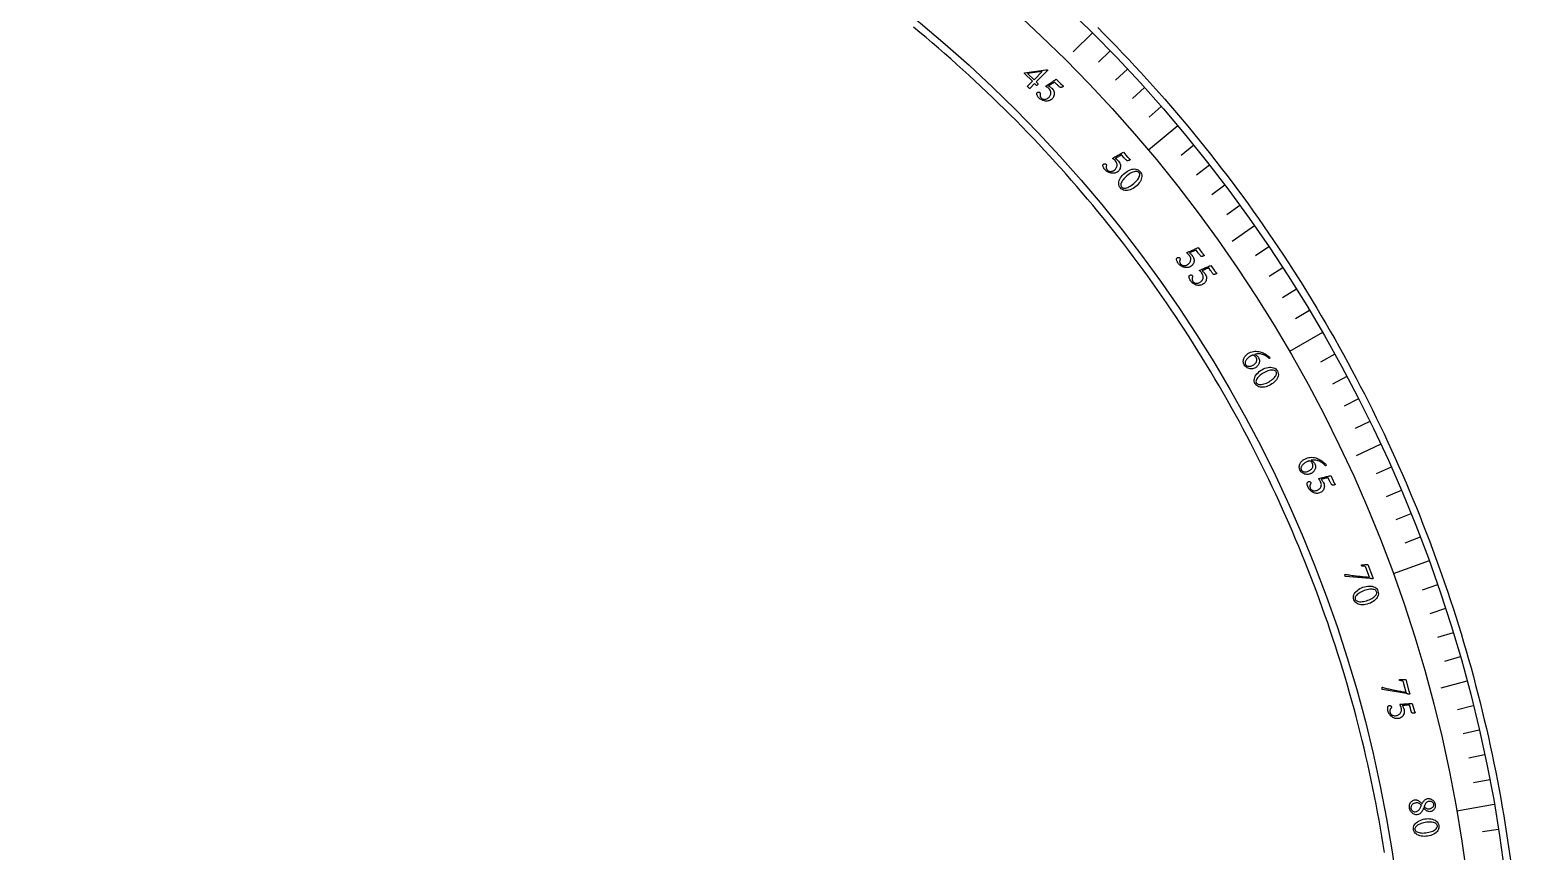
# Model space of a CAD drawing. Header units: millimetres. Extents: x -50 to 50, y -50 to 64.
# Drawn here: x -1.4 to 49.7, y 7 to 35.3 of the extents above; entities that cross this region are included whole.
import ezdxf

# ---------------------------------------------------------------- set-up
doc = ezdxf.new("R2010")
doc.units = ezdxf.units.MM
for name, color, linetype in [('CUT_INNER', 6, 'Continuous'), ('CUT_OUTER', 1, 'Continuous'), ('ENGRAVE', 7, 'Continuous'), ('ENGRAVE_FINE', 8, 'Continuous'), ('TEXT', 5, 'Continuous')]:
    doc.layers.add(name, color=color, linetype=linetype)

msp = doc.modelspace()

# ---------------------------------------------------------------- linework, layer by layer
at = {"layer": 'CUT_INNER'}
msp.add_lwpolyline([(45.2128, 6.9905), (45.169, 7.2678), (45.1236, 7.5448), (45.0765, 7.8215), (45.0276, 8.0979), (44.9771, 8.3741), (44.9248, 8.6499), (44.8709, 8.9254), (44.8153, 9.2005), (44.758, 9.4753), (44.699, 9.7498), (44.6384, 10.0239), (44.576, 10.2976), (44.512, 10.5709), (44.4463, 10.8438), (44.3789, 11.1163), (44.3099, 11.3884), (44.2392, 11.6601), (44.1668, 11.9313), (44.0928, 12.2021), (44.0171, 12.4724), (43.9397, 12.7423), (43.8607, 13.0116), (43.78, 13.2805), (43.6977, 13.5489), (43.6138, 13.8168), (43.5282, 14.0841), (43.4409, 14.3509), (43.352, 14.6172), (43.2615, 14.8829), (43.1694, 15.1481), (43.0756, 15.4127), (42.9803, 15.6767), (42.8833, 15.9402), (42.7846, 16.203), (42.6844, 16.4652), (42.5826, 16.7268), (42.4792, 16.9878), (42.3741, 17.2481), (42.2675, 17.5078), (42.1593, 17.7668), (42.0495, 18.0251), (41.9381, 18.2828), (41.8251, 18.5398), (41.7106, 18.7961), (41.5944, 19.0517), (41.4768, 19.3065), (41.3575, 19.5606), (41.2367, 19.814), (41.1144, 20.0667), (40.9905, 20.3186), (40.865, 20.5697), (40.738, 20.8201), (40.6095, 21.0696), (40.4795, 21.3184), (40.3479, 21.5664), (40.2148, 21.8136), (40.0802, 22.0599), (39.9441, 22.3054), (39.8065, 22.5501), (39.6674, 22.7939), (39.5268, 23.0369), (39.3847, 23.279), (39.2411, 23.5202), (39.096, 23.7605), (38.9495, 24), (38.8015, 24.2385), (38.6521, 24.4761), (38.5011, 24.7128), (38.3488, 24.9486), (38.195, 25.1835), (38.0397, 25.4173), (37.8831, 25.6503), (37.725, 25.8822), (37.5654, 26.1132), (37.4045, 26.3432), (37.2422, 26.5722), (37.0784, 26.8003), (36.9133, 27.0273), (36.7467, 27.2532), (36.5788, 27.4782), (36.4095, 27.7021), (36.2389, 27.925), (36.0668, 28.1468), (35.8935, 28.3676), (35.7187, 28.5873), (35.5426, 28.8059), (35.3652, 29.0235), (35.1865, 29.2399), (35.0064, 29.4553), (34.825, 29.6695), (34.6423, 29.8827), (34.4583, 30.0947), (34.273, 30.3055), (34.0864, 30.5152), (33.8985, 30.7238), (33.7094, 30.9312), (33.5189, 31.1375), (33.3272, 31.3426), (33.1343, 31.5465), (32.9401, 31.7492), (32.7447, 31.9507), (32.548, 32.151), (32.3501, 32.3501), (32.151, 32.548), (31.9507, 32.7447), (31.7492, 32.9401), (31.5465, 33.1343), (31.3426, 33.3272), (31.1375, 33.5189), (30.9312, 33.7094), (30.7238, 33.8985), (30.5152, 34.0864), (30.3055, 34.273), (30.0947, 34.4583), (29.8827, 34.6423), (29.6695, 34.825), (29.4553, 35.0064), (29.2399, 35.1865), (29.0235, 35.3652)], dxfattribs=at)
at = {"layer": 'CUT_OUTER'}
msp.add_lwpolyline([(35.3553, 35.3553), (35.5716, 35.1377), (35.7865, 34.9188), (36.0001, 34.6986), (36.2124, 34.477), (36.4232, 34.2542), (36.6327, 34.03), (36.8408, 33.8046), (37.0476, 33.5779), (37.2529, 33.35), (37.4568, 33.1208), (37.6593, 32.8903), (37.8604, 32.6586), (38.0601, 32.4257), (38.2584, 32.1916), (38.4552, 31.9562), (38.6505, 31.7197), (38.8444, 31.4819), (39.0369, 31.243), (39.2278, 31.0029), (39.4173, 30.7616), (39.6053, 30.5191), (39.7918, 30.2756), (39.9769, 30.0308), (40.1604, 29.785), (40.3424, 29.538), (40.5229, 29.2899), (40.7018, 29.0407), (40.8792, 28.7904), (41.0551, 28.539), (41.2295, 28.2866), (41.4023, 28.0331), (41.5735, 27.7785), (41.7431, 27.5229), (41.9112, 27.2662), (42.0777, 27.0086), (42.2427, 26.7499), (42.406, 26.4902), (42.5678, 26.2295), (42.7279, 25.9678), (42.8864, 25.7051), (43.0433, 25.4415), (43.1986, 25.1769), (43.3523, 24.9114), (43.5043, 24.6449), (43.6547, 24.3775), (43.8035, 24.1092), (43.9506, 23.84), (44.0961, 23.5698), (44.2399, 23.2988), (44.382, 23.0269), (44.5224, 22.7542), (44.6612, 22.4806), (44.7983, 22.2061), (44.9337, 21.9308), (45.0674, 21.6547), (45.1995, 21.3778), (45.3298, 21.1), (45.4584, 20.8215), (45.5853, 20.5422), (45.7105, 20.2621), (45.834, 19.9812), (45.9557, 19.6996), (46.0757, 19.4173), (46.194, 19.1342), (46.3105, 18.8504), (46.4253, 18.5659), (46.5383, 18.2806), (46.6496, 17.9948), (46.7592, 17.7082), (46.867, 17.4209), (46.973, 17.133), (47.0772, 16.8445), (47.1797, 16.5553), (47.2804, 16.2655), (47.3793, 15.9751), (47.4764, 15.6841), (47.5718, 15.3925), (47.6653, 15.1003), (47.7571, 14.8075), (47.847, 14.5142), (47.9352, 14.2204), (48.0215, 13.926), (48.1061, 13.6311), (48.1888, 13.3356), (48.2697, 13.0397), (48.3488, 12.7433), (48.4261, 12.4464), (48.5016, 12.149), (48.5752, 11.8512), (48.647, 11.5529), (48.717, 11.2542), (48.7851, 10.9551), (48.8514, 10.6555), (48.9159, 10.3556), (48.9785, 10.0552), (49.0393, 9.7545), (49.0982, 9.4534), (49.1553, 9.152), (49.2105, 8.8502), (49.2639, 8.5481), (49.3154, 8.2457), (49.3651, 7.9429), (49.4129, 7.6399), (49.4588, 7.3365), (49.5029, 7.0329), (49.5451, 6.729)], dxfattribs=at)
at = {"layer": 'ENGRAVE'}
for points in [[(35.175, 35.175), (34.5139, 34.5139)], [(38.1069, 31.9755), (37.1041, 31.1341)], [(40.7487, 28.5326), (39.9828, 27.9963)], [(43.0804, 24.8725), (41.9468, 24.218)], [(45.0843, 21.0231), (44.2369, 20.628)], [(46.745, 17.0138), (45.515, 16.5661)], [(48.05, 12.875), (47.1468, 12.633)], [(48.9893, 8.6381), (47.7001, 8.4108)]]:
    msp.add_lwpolyline(points, dxfattribs=at)
for radius in [49.745, 48.436, 46.005]:
    msp.add_circle((0, 0), radius, dxfattribs=at)
at = {"layer": 'ENGRAVE_FINE'}
for points in [[(35.7836, 34.5558), (35.38, 34.1661)], [(36.3812, 33.926), (35.9709, 33.5434)], [(36.9677, 33.2859), (36.5508, 32.9105)], [(37.543, 32.6357), (37.1196, 32.2676)], [(38.6591, 31.3055), (38.2231, 30.9525)], [(39.1996, 30.6261), (38.7575, 30.2807)], [(39.7281, 29.9373), (39.2801, 29.5997)], [(40.2446, 29.2394), (39.7907, 28.9096)], [(41.2405, 27.8171), (40.7754, 27.5033)], [(41.7197, 27.0931), (41.2492, 26.7875)], [(42.1862, 26.3608), (41.7104, 26.0635)], [(42.6398, 25.6206), (42.1589, 25.3316)], [(43.508, 24.1169), (43.0173, 23.8449)], [(43.9222, 23.3539), (43.4269, 23.0905)], [(44.3231, 22.5838), (43.8233, 22.3291)], [(44.7105, 21.8068), (44.2063, 21.5608)], [(45.4443, 20.2331), (44.9318, 20.0049)], [(45.7905, 19.4369), (45.2741, 19.2177)], [(46.1228, 18.6348), (45.6026, 18.4247)], [(46.441, 17.827), (45.9172, 17.626)], [(47.0348, 16.1954), (46.5044, 16.0127)], [(47.3103, 15.3721), (46.7768, 15.1987)], [(47.5714, 14.544), (47.0349, 14.38)], [(47.818, 13.7116), (47.2787, 13.5569)], [(48.2674, 12.0344), (47.723, 11.8987)], [(48.47, 11.1902), (47.9234, 11.064)], [(48.658, 10.3426), (48.1092, 10.2259)], [(48.831, 9.4918), (48.2804, 9.3847)], [(49.1326, 7.7818), (48.5785, 7.6941)]]:
    msp.add_lwpolyline(points, dxfattribs=at)
at = {"layer": 'TEXT'}
for points in [[(33.6253, 33.8978), (33.6287, 33.8938), (33.6308, 33.8895), (33.6315, 33.885), (33.631, 33.8804), (33.6296, 33.8759), (33.6277, 33.8718), (33.6254, 33.8682), (33.6227, 33.865), (33.2434, 33.4829), (33.3009, 33.4257), (33.3026, 33.4225), (33.3027, 33.418), (33.3012, 33.4121), (33.298, 33.4049), (33.2936, 33.397), (33.2882, 33.3891), (33.2817, 33.3811), (33.2743, 33.3732), (33.2691, 33.3683), (33.2642, 33.3646), (33.2597, 33.3619), (33.2556, 33.3603), (33.1882, 33.4274), (33.0197, 33.2577), (33.0192, 33.2579), (33.0175, 33.2587), (33.0147, 33.2599), (33.0108, 33.2616), (33.0052, 33.265), (32.997, 33.2716), (32.9864, 33.2812), (32.9733, 33.2938), (32.9587, 33.3093), (32.9493, 33.3215), (32.9453, 33.3304), (32.9466, 33.336), (33.1117, 33.5031), (32.8373, 33.7722), (32.8365, 33.7761), (32.8364, 33.7801), (32.8369, 33.784), (32.838, 33.788), (32.8395, 33.7917), (32.8411, 33.795), (32.8429, 33.7977), (32.8448, 33.8), (33.5716, 33.9019), (33.5775, 33.9024), (33.5844, 33.9028), (33.5922, 33.9031), (33.6009, 33.9034), (33.6093, 33.9032), (33.6162, 33.9022), (33.6216, 33.9004), (33.6253, 33.8978)], [(33.4479, 33.8433), (32.948, 33.7736), (33.1668, 33.5588)], [(33.7851, 33.256), (33.811, 33.2264), (33.8315, 33.1958), (33.8466, 33.1642), (33.8562, 33.1316), (33.8611, 33.0989), (33.8621, 33.0669), (33.859, 33.0355), (33.852, 33.0049), (33.8415, 32.9758), (33.828, 32.9491), (33.8114, 32.925), (33.7919, 32.9032), (33.7661, 32.8808), (33.7389, 32.8622), (33.7103, 32.8474), (33.6803, 32.8364), (33.6494, 32.829), (33.6184, 32.8248), (33.5871, 32.8237), (33.5557, 32.8259), (33.5245, 32.831), (33.4939, 32.8387), (33.464, 32.8492), (33.4348, 32.8623), (33.4067, 32.8778), (33.3802, 32.8954), (33.3553, 32.915), (33.332, 32.9367), (33.3225, 32.9471), (33.3125, 32.9592), (33.302, 32.9732), (33.291, 32.9891), (33.2805, 33.0059), (33.2715, 33.0229), (33.264, 33.04), (33.2579, 33.0572), (33.2577, 33.0614), (33.258, 33.0671), (33.2587, 33.0742), (33.26, 33.0828), (33.2621, 33.0918), (33.2653, 33.0999), (33.2696, 33.1071), (33.275, 33.1134), (33.2856, 33.1225), (33.2969, 33.1291), (33.3086, 33.1331), (33.3209, 33.1346), (33.3329, 33.1338), (33.3438, 33.131), (33.3534, 33.1261), (33.3619, 33.1192), (33.3702, 33.1089), (33.3756, 33.0977), (33.378, 33.0857), (33.3774, 33.0728), (33.3756, 33.0596), (33.3743, 33.0469), (33.3735, 33.0345), (33.3731, 33.0224), (33.3739, 33.0088), (33.3764, 32.9955), (33.3806, 32.9826), (33.3865, 32.9701), (33.3936, 32.9581), (33.4014, 32.9468), (33.4097, 32.9363), (33.4187, 32.9265), (33.4323, 32.9145), (33.4478, 32.9042), (33.4652, 32.8955), (33.4844, 32.8886), (33.5052, 32.8843), (33.5274, 32.8833), (33.5509, 32.8856), (33.5758, 32.8914), (33.6016, 32.9013), (33.628, 32.9162), (33.6551, 32.9361), (33.6828, 32.961), (33.6975, 32.9772), (33.7106, 32.9958), (33.7221, 33.0165), (33.732, 33.0396), (33.7394, 33.0643), (33.7433, 33.09), (33.7436, 33.1169), (33.7403, 33.1449), (33.7325, 33.1735), (33.7188, 33.202), (33.6993, 33.2305), (33.6741, 33.259), (33.6652, 33.2674), (33.6545, 33.2766), (33.6418, 33.2867), (33.6272, 33.2975), (33.6124, 33.3077), (33.5993, 33.3159), (33.5879, 33.322), (33.5782, 33.3261), (33.577, 33.3278), (33.5765, 33.33), (33.5765, 33.3328), (33.5772, 33.336), (33.5784, 33.3393), (33.58, 33.3424), (33.5819, 33.3452), (33.5842, 33.3478), (33.6169, 33.3694), (33.6496, 33.391), (33.6824, 33.4126), (33.7152, 33.4342), (33.7474, 33.4554), (33.7785, 33.4759), (33.8085, 33.4956), (33.8373, 33.5146), (33.8643, 33.5324), (33.8885, 33.5486), (33.91, 33.5632), (33.9288, 33.5762), (34.0719, 33.431), (34.082, 33.4209), (34.0925, 33.411), (34.1034, 33.4011), (34.1146, 33.3914), (34.1256, 33.3823), (34.1358, 33.374), (34.1452, 33.3667), (34.1537, 33.3604), (34.1609, 33.3552), (34.166, 33.3516), (34.1691, 33.3494), (34.1701, 33.3486), (34.171, 33.3448), (34.1719, 33.3413), (34.1727, 33.338), (34.1735, 33.3351), (34.1739, 33.3325), (34.1736, 33.33), (34.1726, 33.3278), (34.171, 33.3257), (34.1686, 33.3239), (34.1647, 33.3214), (34.1592, 33.3181), (34.152, 33.3141), (34.1437, 33.3098), (34.1346, 33.3056), (34.1249, 33.3015), (34.1146, 33.2974), (34.104, 33.2938), (34.0935, 33.2909), (34.0833, 33.2889), (34.0732, 33.2877), (34.0619, 33.2973), (34.0495, 33.308), (34.0362, 33.3196), (34.0218, 33.3323), (34.0065, 33.3462), (33.9901, 33.3616), (33.9728, 33.3785), (33.9545, 33.3969), (33.8731, 33.4794), (33.8467, 33.4622), (33.8202, 33.4447), (33.7935, 33.4269), (33.7668, 33.409), (33.7402, 33.3911), (33.7141, 33.3739), (33.6885, 33.3573), (33.6635, 33.3414), (33.6779, 33.3344), (33.6937, 33.3255), (33.7106, 33.3148), (33.7288, 33.3021), (33.7464, 33.2891), (33.7617, 33.277), (33.7746, 33.266), (33.7851, 33.256)], [(36.074, 30.7581), (36.0977, 30.7268), (36.1159, 30.6948), (36.1287, 30.6622), (36.136, 30.629), (36.1386, 30.596), (36.1372, 30.564), (36.1319, 30.533), (36.1227, 30.5029), (36.1102, 30.4746), (36.0948, 30.449), (36.0766, 30.4261), (36.0555, 30.4058), (36.0282, 30.3852), (35.9998, 30.3686), (35.9702, 30.3559), (35.9394, 30.3472), (35.9081, 30.342), (35.8769, 30.34), (35.8456, 30.3411), (35.8144, 30.3455), (35.7837, 30.3528), (35.7537, 30.3628), (35.7247, 30.3753), (35.6964, 30.3905), (35.6695, 30.408), (35.6443, 30.4274), (35.6209, 30.4488), (35.5992, 30.4721), (35.5904, 30.483), (35.5813, 30.4959), (35.5719, 30.5106), (35.5621, 30.5272), (35.5528, 30.5448), (35.545, 30.5623), (35.5387, 30.5799), (35.5339, 30.5975), (35.534, 30.6017), (35.5347, 30.6073), (35.536, 30.6144), (35.5378, 30.6229), (35.5406, 30.6317), (35.5443, 30.6395), (35.5491, 30.6464), (35.5549, 30.6524), (35.5662, 30.6607), (35.5779, 30.6664), (35.5899, 30.6696), (35.6023, 30.6702), (35.6142, 30.6686), (35.6248, 30.665), (35.6341, 30.6594), (35.642, 30.652), (35.6496, 30.6411), (35.6542, 30.6295), (35.6557, 30.6173), (35.6542, 30.6045), (35.6515, 30.5915), (35.6493, 30.5789), (35.6475, 30.5666), (35.6464, 30.5546), (35.6461, 30.541), (35.6477, 30.5275), (35.651, 30.5144), (35.656, 30.5014), (35.6622, 30.489), (35.6691, 30.4772), (35.6767, 30.4661), (35.685, 30.4557), (35.6977, 30.4427), (35.7124, 30.4313), (35.7291, 30.4215), (35.7478, 30.4132), (35.7683, 30.4073), (35.7903, 30.4048), (35.8139, 30.4054), (35.8391, 30.4094), (35.8656, 30.4174), (35.893, 30.4304), (35.9214, 30.4483), (35.9508, 30.4712), (35.9666, 30.4864), (35.9811, 30.5039), (35.994, 30.5238), (36.0056, 30.5461), (36.0147, 30.5702), (36.0204, 30.5956), (36.0226, 30.6224), (36.0214, 30.6506), (36.0156, 30.6796), (36.004, 30.709), (35.9866, 30.7389), (35.9635, 30.7691), (35.9552, 30.7781), (35.9451, 30.7881), (35.9332, 30.799), (35.9194, 30.8108), (35.9054, 30.8221), (35.893, 30.8312), (35.882, 30.8381), (35.8726, 30.8428), (35.8715, 30.8446), (35.8711, 30.8469), (35.8714, 30.8496), (35.8723, 30.8528), (35.8737, 30.856), (35.8755, 30.859), (35.8776, 30.8617), (35.8801, 30.8641), (35.9143, 30.8833), (35.9485, 30.9025), (35.9827, 30.9217), (36.0169, 30.9409), (36.0506, 30.9598), (36.083, 30.9779), (36.1144, 30.9955), (36.1445, 31.0123), (36.1727, 31.0282), (36.198, 31.0426), (36.2205, 31.0557), (36.2401, 31.0673), (36.3726, 30.9122), (36.3819, 30.9014), (36.3917, 30.8908), (36.4018, 30.8802), (36.4123, 30.8697), (36.4226, 30.8598), (36.4322, 30.8508), (36.441, 30.8429), (36.4491, 30.8359), (36.4559, 30.8303), (36.4607, 30.8263), (36.4636, 30.8239), (36.4646, 30.8231), (36.4653, 30.8192), (36.4659, 30.8156), (36.4665, 30.8123), (36.467, 30.8093), (36.4672, 30.8067), (36.4667, 30.8042), (36.4656, 30.8021), (36.4638, 30.8001), (36.4614, 30.7985), (36.4573, 30.7962), (36.4515, 30.7934), (36.4441, 30.7899), (36.4354, 30.7863), (36.4262, 30.7827), (36.4162, 30.7792), (36.4055, 30.7759), (36.3947, 30.7731), (36.3841, 30.771), (36.3737, 30.7697), (36.3636, 30.7692), (36.353, 30.7796), (36.3414, 30.7911), (36.3289, 30.8037), (36.3155, 30.8173), (36.3012, 30.8323), (36.286, 30.8488), (36.2699, 30.8669), (36.253, 30.8866), (36.1777, 30.9747), (36.1501, 30.9594), (36.1224, 30.9438), (36.0946, 30.9281), (36.0666, 30.912), (36.0388, 30.8962), (36.0116, 30.8809), (35.9849, 30.8661), (35.9587, 30.852), (35.9727, 30.844), (35.9877, 30.834), (36.0039, 30.8221), (36.0211, 30.8082), (36.0377, 30.7939), (36.0521, 30.7808), (36.0642, 30.7689), (36.074, 30.7581)], [(36.8138, 30.3985), (36.8408, 30.3599), (36.8595, 30.3194), (36.87, 30.2771), (36.8722, 30.233), (36.867, 30.1879), (36.8553, 30.1429), (36.8372, 30.0979), (36.8126, 30.0529), (36.7825, 30.0088), (36.7479, 29.9666), (36.7086, 29.9263), (36.6648, 29.8878), (36.6183, 29.8527), (36.5708, 29.8225), (36.5224, 29.7971), (36.4731, 29.7766), (36.424, 29.7616), (36.3762, 29.7526), (36.3298, 29.7498), (36.2846, 29.753), (36.242, 29.7631), (36.2029, 29.7807), (36.1674, 29.8058), (36.1356, 29.8385), (36.1102, 29.8751), (36.0927, 29.9141), (36.0831, 29.9555), (36.0812, 29.9994), (36.0863, 30.0446), (36.0977, 30.09), (36.1153, 30.1355), (36.1391, 30.1811), (36.1684, 30.2259), (36.2023, 30.2688), (36.2409, 30.3098), (36.2841, 30.3489), (36.3302, 30.3846), (36.3773, 30.4154), (36.4254, 30.4413), (36.4746, 30.4622), (36.5237, 30.4776), (36.5715, 30.4866), (36.6182, 30.4892), (36.6636, 30.4855), (36.7066, 30.4749), (36.746, 30.4569), (36.7817, 30.4314), (36.8138, 30.3985)], [(36.7795, 30.361), (36.7591, 30.3805), (36.735, 30.3943), (36.7071, 30.4022), (36.6755, 30.4044), (36.6411, 30.4014), (36.6047, 30.3937), (36.5665, 30.3812), (36.5264, 30.3641), (36.4852, 30.3427), (36.4441, 30.3176), (36.4028, 30.2888), (36.3615, 30.2562), (36.3223, 30.2218), (36.2867, 30.1867), (36.2545, 30.1508), (36.2258, 30.1142), (36.2012, 30.0779), (36.1812, 30.0429), (36.1659, 30.0092), (36.1554, 29.9768), (36.1502, 29.9467), (36.151, 29.9196), (36.1579, 29.8957), (36.1708, 29.8748), (36.1921, 29.8544), (36.217, 29.8403), (36.2455, 29.8325), (36.2776, 29.831), (36.3124, 29.8352), (36.3492, 29.8441), (36.3879, 29.8579), (36.4285, 29.8764), (36.47, 29.899), (36.5114, 29.9247), (36.5527, 29.9536), (36.5939, 29.9857), (36.6336, 30.02), (36.6695, 30.0547), (36.7016, 30.0899), (36.7298, 30.1254), (36.7538, 30.1605), (36.773, 30.1946), (36.7875, 30.2275), (36.7972, 30.2592), (36.8016, 30.289), (36.8001, 30.3159), (36.7928, 30.3399), (36.7795, 30.361)], [(38.6174, 27.497), (38.6384, 27.4637), (38.6537, 27.4303), (38.6636, 27.3967), (38.668, 27.363), (38.6677, 27.3299), (38.6635, 27.2982), (38.6556, 27.2677), (38.6438, 27.2385), (38.6288, 27.2114), (38.6112, 27.1873), (38.5911, 27.166), (38.5684, 27.1477), (38.5394, 27.1296), (38.5096, 27.1155), (38.479, 27.1054), (38.4476, 27.0994), (38.416, 27.0969), (38.3846, 27.0976), (38.3536, 27.1015), (38.3229, 27.1086), (38.2929, 27.1186), (38.264, 27.1311), (38.2361, 27.1461), (38.2093, 27.1637), (38.184, 27.1835), (38.1606, 27.205), (38.1391, 27.2283), (38.1196, 27.2534), (38.1118, 27.2651), (38.1038, 27.2787), (38.0957, 27.2942), (38.0874, 27.3116), (38.0797, 27.3299), (38.0735, 27.3481), (38.0687, 27.3661), (38.0654, 27.3841), (38.0659, 27.3883), (38.0671, 27.3938), (38.069, 27.4008), (38.0716, 27.4091), (38.075, 27.4176), (38.0795, 27.4251), (38.0848, 27.4315), (38.0912, 27.4369), (38.1032, 27.4442), (38.1153, 27.4489), (38.1275, 27.451), (38.1399, 27.4506), (38.1517, 27.4479), (38.1619, 27.4434), (38.1706, 27.4371), (38.1779, 27.4289), (38.1845, 27.4174), (38.188, 27.4055), (38.1885, 27.3932), (38.1859, 27.3806), (38.182, 27.3679), (38.1787, 27.3555), (38.1759, 27.3434), (38.1737, 27.3316), (38.1723, 27.318), (38.1727, 27.3045), (38.1748, 27.2911), (38.1787, 27.2777), (38.1838, 27.2648), (38.1897, 27.2524), (38.1962, 27.2407), (38.2036, 27.2296), (38.2151, 27.2156), (38.2288, 27.203), (38.2446, 27.1917), (38.2625, 27.1818), (38.2823, 27.1742), (38.3041, 27.1697), (38.3276, 27.1684), (38.3531, 27.1701), (38.3802, 27.1758), (38.4086, 27.1863), (38.4385, 27.2017), (38.4698, 27.2219), (38.4868, 27.2357), (38.5027, 27.2519), (38.5174, 27.2706), (38.5308, 27.2917), (38.542, 27.3149), (38.5499, 27.3398), (38.5544, 27.3663), (38.5557, 27.3945), (38.5524, 27.4239), (38.5434, 27.4542), (38.5287, 27.4854), (38.5083, 27.5176), (38.5009, 27.5273), (38.4917, 27.5381), (38.4808, 27.55), (38.4681, 27.563), (38.4551, 27.5754), (38.4435, 27.5856), (38.4332, 27.5934), (38.4242, 27.599), (38.4233, 27.6009), (38.4231, 27.6031), (38.4236, 27.6058), (38.4248, 27.6089), (38.4265, 27.612), (38.4285, 27.6148), (38.4309, 27.6173), (38.4336, 27.6195), (38.4693, 27.6357), (38.505, 27.6518), (38.5408, 27.668), (38.5765, 27.6841), (38.6117, 27.6999), (38.6456, 27.7152), (38.6784, 27.7299), (38.7099, 27.7441), (38.7393, 27.7574), (38.7658, 27.7696), (38.7893, 27.7807), (38.8099, 27.7906), (38.9283, 27.6245), (38.9367, 27.6129), (38.9455, 27.6015), (38.9546, 27.5901), (38.9642, 27.5787), (38.9736, 27.5679), (38.9824, 27.5582), (38.9905, 27.5495), (38.9979, 27.5419), (39.0042, 27.5356), (39.0087, 27.5312), (39.0113, 27.5286), (39.0122, 27.5277), (39.0126, 27.5237), (39.0129, 27.5201), (39.0132, 27.5168), (39.0135, 27.5138), (39.0134, 27.5111), (39.0127, 27.5087), (39.0114, 27.5067), (39.0095, 27.5049), (39.0069, 27.5035), (39.0026, 27.5016), (38.9966, 27.4993), (38.9889, 27.4965), (38.98, 27.4935), (38.9704, 27.4908), (38.9602, 27.4882), (38.9493, 27.4859), (38.9383, 27.484), (38.9275, 27.4828), (38.9171, 27.4824), (38.907, 27.4828), (38.8973, 27.4941), (38.8867, 27.5066), (38.8754, 27.5202), (38.8632, 27.535), (38.8503, 27.5511), (38.8366, 27.5689), (38.8221, 27.5883), (38.8069, 27.6094), (38.7397, 27.7037), (38.7108, 27.6909), (38.6819, 27.6778), (38.6528, 27.6645), (38.6235, 27.651), (38.5944, 27.6376), (38.566, 27.6247), (38.5381, 27.6124), (38.5108, 27.6006), (38.524, 27.5914), (38.5381, 27.5801), (38.5532, 27.5669), (38.5691, 27.5515), (38.5845, 27.5358), (38.5976, 27.5215), (38.6086, 27.5086), (38.6174, 27.497)], [(39.0467, 26.884), (39.0671, 26.8504), (39.0819, 26.8167), (39.0913, 26.783), (39.0951, 26.7492), (39.0943, 26.7162), (39.0896, 26.6844), (39.0812, 26.6541), (39.0689, 26.6251), (39.0535, 26.5983), (39.0356, 26.5744), (39.0151, 26.5535), (38.9921, 26.5355), (38.9628, 26.5178), (38.9328, 26.5042), (38.9021, 26.4946), (38.8706, 26.4891), (38.8389, 26.4871), (38.8076, 26.4883), (38.7767, 26.4927), (38.7461, 26.5003), (38.7162, 26.5107), (38.6875, 26.5237), (38.6599, 26.5392), (38.6333, 26.5572), (38.6083, 26.5773), (38.5853, 26.5992), (38.5642, 26.6229), (38.545, 26.6483), (38.5374, 26.6601), (38.5297, 26.6739), (38.5218, 26.6895), (38.5137, 26.707), (38.5063, 26.7254), (38.5004, 26.7437), (38.496, 26.7618), (38.493, 26.7798), (38.4935, 26.784), (38.4947, 26.7895), (38.4967, 26.7964), (38.4995, 26.8047), (38.5031, 26.8131), (38.5076, 26.8205), (38.5131, 26.8269), (38.5195, 26.8322), (38.5316, 26.8393), (38.5438, 26.8438), (38.5561, 26.8458), (38.5685, 26.8451), (38.5802, 26.8422), (38.5903, 26.8376), (38.599, 26.8311), (38.6061, 26.8228), (38.6125, 26.8112), (38.6159, 26.7993), (38.6162, 26.787), (38.6134, 26.7744), (38.6093, 26.7618), (38.6058, 26.7494), (38.6028, 26.7374), (38.6004, 26.7256), (38.5988, 26.712), (38.5989, 26.6985), (38.6008, 26.6851), (38.6045, 26.6717), (38.6094, 26.6586), (38.6151, 26.6462), (38.6215, 26.6344), (38.6286, 26.6232), (38.64, 26.609), (38.6534, 26.5961), (38.669, 26.5846), (38.6868, 26.5745), (38.7065, 26.5665), (38.7282, 26.5617), (38.7517, 26.56), (38.7772, 26.5613), (38.8043, 26.5666), (38.833, 26.5767), (38.8631, 26.5916), (38.8947, 26.6113), (38.912, 26.6247), (38.9281, 26.6407), (38.9431, 26.6592), (38.9568, 26.6801), (38.9684, 26.7031), (38.9767, 26.7279), (38.9816, 26.7543), (38.9833, 26.7824), (38.9805, 26.8119), (38.972, 26.8424), (38.9578, 26.8738), (38.9379, 26.9063), (38.9306, 26.9161), (38.9216, 26.927), (38.9109, 26.9391), (38.8983, 26.9524), (38.8856, 26.965), (38.8741, 26.9753), (38.864, 26.9833), (38.8551, 26.989), (38.8542, 26.9909), (38.8541, 26.9932), (38.8546, 26.9959), (38.8558, 26.9989), (38.8576, 27.002), (38.8596, 27.0048), (38.862, 27.0072), (38.8647, 27.0094), (38.9007, 27.025), (38.9367, 27.0406), (38.9727, 27.0561), (39.0087, 27.0717), (39.0441, 27.087), (39.0783, 27.1017), (39.1113, 27.1159), (39.143, 27.1296), (39.1726, 27.1425), (39.1993, 27.1542), (39.223, 27.1649), (39.2438, 27.1745), (39.3595, 27.0065), (39.3677, 26.9949), (39.3763, 26.9833), (39.3853, 26.9717), (39.3947, 26.9602), (39.4039, 26.9493), (39.4125, 26.9394), (39.4205, 26.9306), (39.4278, 26.9228), (39.434, 26.9165), (39.4384, 26.912), (39.441, 26.9093), (39.4419, 26.9084), (39.4422, 26.9045), (39.4424, 26.9008), (39.4427, 26.8975), (39.4429, 26.8945), (39.4428, 26.8919), (39.4421, 26.8895), (39.4408, 26.8874), (39.4388, 26.8857), (39.4362, 26.8843), (39.4319, 26.8825), (39.4258, 26.8803), (39.4181, 26.8776), (39.4091, 26.8748), (39.3995, 26.8722), (39.3893, 26.8698), (39.3783, 26.8676), (39.3672, 26.8659), (39.3565, 26.8649), (39.346, 26.8647), (39.3359, 26.8652), (39.3264, 26.8767), (39.3161, 26.8893), (39.305, 26.9031), (39.293, 26.9181), (39.2803, 26.9344), (39.2669, 26.9524), (39.2528, 26.9721), (39.2379, 26.9934), (39.1721, 27.0888), (39.1431, 27.0764), (39.114, 27.0638), (39.0846, 27.0509), (39.0552, 27.0379), (39.0259, 27.0249), (38.9972, 27.0125), (38.9692, 27.0006), (38.9417, 26.9892), (38.9547, 26.9798), (38.9687, 26.9684), (38.9835, 26.9549), (38.9992, 26.9393), (39.0143, 26.9233), (39.0272, 26.9088), (39.038, 26.8957), (39.0467, 26.884)], [(40.8784, 24.0072), (40.8944, 23.9767), (40.906, 23.947), (40.9133, 23.9181), (40.9163, 23.8901), (40.9156, 23.863), (40.9121, 23.8372), (40.9057, 23.8126), (40.8966, 23.7891), (40.8852, 23.7671), (40.8724, 23.7465), (40.8581, 23.7274), (40.8424, 23.7098), (40.826, 23.6939), (40.8098, 23.68), (40.7938, 23.6679), (40.778, 23.6579), (40.7447, 23.6412), (40.7103, 23.6293), (40.6746, 23.622), (40.6378, 23.6193), (40.601, 23.6211), (40.5653, 23.6271), (40.5308, 23.6374), (40.4974, 23.652), (40.4662, 23.6707), (40.4383, 23.6938), (40.4137, 23.721), (40.3924, 23.7524), (40.3787, 23.779), (40.3687, 23.8061), (40.3624, 23.8336), (40.3597, 23.8615), (40.3603, 23.8895), (40.3636, 23.917), (40.3698, 23.9441), (40.3787, 23.9707), (40.3901, 23.9966), (40.4037, 24.0214), (40.4194, 24.0452), (40.4372, 24.0679), (40.4567, 24.0891), (40.4773, 24.1083), (40.499, 24.1253), (40.5219, 24.1403), (40.5674, 24.165), (40.6139, 24.1853), (40.6613, 24.2013), (40.7097, 24.213), (40.7583, 24.22), (40.8064, 24.2221), (40.8538, 24.2194), (40.9007, 24.2117), (40.9362, 24.2029), (40.9717, 24.192), (41.0072, 24.1789), (41.0428, 24.1636), (41.0778, 24.1467), (41.1116, 24.1286), (41.1443, 24.1094), (41.1757, 24.0891), (41.2053, 24.0681), (41.2323, 24.0469), (41.2568, 24.0256), (41.2787, 24.0041), (41.2801, 23.9997), (41.2793, 23.995), (41.2764, 23.9901), (41.2712, 23.985), (41.2654, 23.9801), (41.2603, 23.9762), (41.2561, 23.9731), (41.2527, 23.9709), (41.2346, 23.9867), (41.2146, 24.003), (41.1926, 24.0199), (41.1686, 24.0374), (41.1428, 24.0547), (41.115, 24.071), (41.0854, 24.0862), (41.0539, 24.1005), (41.0207, 24.1129), (40.9859, 24.1227), (40.9495, 24.1299), (40.9114, 24.1345), (40.8718, 24.1357), (40.8305, 24.1329), (40.7877, 24.1261), (40.7433, 24.1153), (40.7648, 24.1061), (40.7854, 24.0952), (40.8051, 24.0826), (40.8239, 24.0682), (40.8411, 24.0529), (40.8559, 24.0376), (40.8683, 24.0224), (40.8784, 24.0072)], [(40.6859, 24.0943), (40.6755, 24.0897), (40.665, 24.0848), (40.6546, 24.0797), (40.644, 24.0744), (40.6335, 24.0689), (40.623, 24.0632), (40.6127, 24.0573), (40.6024, 24.0514), (40.5826, 24.0389), (40.563, 24.0252), (40.5436, 24.0101), (40.5243, 23.9938), (40.5059, 23.9764), (40.4888, 23.9583), (40.4732, 23.9396), (40.459, 23.9202), (40.4467, 23.9004), (40.4367, 23.8806), (40.4292, 23.8606), (40.4241, 23.8405), (40.4219, 23.8207), (40.4232, 23.8017), (40.4281, 23.7832), (40.4366, 23.7655), (40.4557, 23.7405), (40.48, 23.722), (40.5093, 23.7098), (40.5439, 23.7041), (40.5813, 23.7048), (40.6195, 23.7119), (40.6583, 23.7255), (40.6978, 23.7455), (40.7222, 23.761), (40.7445, 23.7778), (40.7649, 23.796), (40.7832, 23.8156), (40.7988, 23.8364), (40.811, 23.8581), (40.8199, 23.8807), (40.8253, 23.9044), (40.8265, 23.9288), (40.823, 23.9539), (40.8146, 23.9796), (40.8013, 24.0059), (40.7932, 24.0187), (40.7836, 24.0316), (40.7727, 24.0445), (40.7603, 24.0576), (40.7459, 24.0697), (40.7287, 24.0799), (40.7087, 24.0881), (40.6859, 24.0943)], [(41.5332, 23.5441), (41.553, 23.5013), (41.5644, 23.4582), (41.5674, 23.4147), (41.5619, 23.3709), (41.549, 23.3274), (41.5297, 23.2851), (41.504, 23.2439), (41.472, 23.2038), (41.4347, 23.1657), (41.3932, 23.1302), (41.3476, 23.0973), (41.2978, 23.067), (41.2459, 23.0405), (41.1939, 23.019), (41.1418, 23.0024), (41.0897, 22.9907), (41.0387, 22.9845), (40.9901, 22.984), (40.9438, 22.9892), (40.9, 23.0003), (40.8597, 23.0176), (40.8243, 23.0417), (40.7937, 23.0726), (40.768, 23.1103), (40.7494, 23.1507), (40.7389, 23.1922), (40.7366, 23.2347), (40.7424, 23.2782), (40.7553, 23.3219), (40.7743, 23.3646), (40.7996, 23.4063), (40.831, 23.4471), (40.8676, 23.4861), (40.9084, 23.5225), (40.9535, 23.5562), (41.0029, 23.5871), (41.0545, 23.6143), (41.1062, 23.6364), (41.1581, 23.6536), (41.2102, 23.6657), (41.2612, 23.6723), (41.3099, 23.6729), (41.3563, 23.6674), (41.4004, 23.6558), (41.4409, 23.6379), (41.4765, 23.6133), (41.5073, 23.582), (41.5332, 23.5441)], [(41.4929, 23.5131), (41.4762, 23.5358), (41.4548, 23.5535), (41.4288, 23.5662), (41.398, 23.5739), (41.3636, 23.5769), (41.3264, 23.5756), (41.2866, 23.57), (41.2441, 23.56), (41.1999, 23.5461), (41.155, 23.5286), (41.1093, 23.5073), (41.063, 23.4824), (41.0185, 23.4554), (40.9773, 23.427), (40.9394, 23.3972), (40.9047, 23.3662), (40.8742, 23.3347), (40.8484, 23.3037), (40.8275, 23.2732), (40.8115, 23.2431), (40.8012, 23.2143), (40.7973, 23.1875), (40.7999, 23.1628), (40.809, 23.14), (40.8264, 23.1161), (40.8485, 23.0979), (40.8752, 23.0853), (40.9065, 23.0783), (40.9416, 23.0763), (40.9793, 23.0787), (41.0198, 23.0856), (41.0631, 23.0968), (41.1079, 23.1118), (41.1531, 23.13), (41.1988, 23.1513), (41.2449, 23.1757), (41.29, 23.2026), (41.3314, 23.2306), (41.369, 23.2596), (41.403, 23.2896), (41.4327, 23.3201), (41.4576, 23.3503), (41.4775, 23.3802), (41.4926, 23.4098), (41.5022, 23.4383), (41.5054, 23.4651), (41.5023, 23.49), (41.4929, 23.5131)], [(42.8152, 20.3531), (42.8285, 20.3213), (42.8375, 20.2907), (42.8422, 20.2613), (42.8427, 20.2331), (42.8397, 20.2062), (42.8339, 20.1808), (42.8255, 20.1568), (42.8143, 20.1343), (42.8011, 20.1133), (42.7865, 20.0939), (42.7706, 20.0761), (42.7534, 20.0599), (42.7357, 20.0455), (42.7183, 20.033), (42.7013, 20.0225), (42.6847, 20.0138), (42.6501, 20.0001), (42.6148, 19.9912), (42.5787, 19.987), (42.5418, 19.9876), (42.5052, 19.9926), (42.4702, 20.0017), (42.4367, 20.015), (42.4047, 20.0324), (42.3753, 20.0538), (42.3495, 20.0792), (42.3274, 20.1084), (42.3088, 20.1416), (42.2975, 20.1693), (42.2899, 20.1971), (42.286, 20.225), (42.2858, 20.2531), (42.2888, 20.2809), (42.2945, 20.3081), (42.303, 20.3345), (42.3142, 20.3602), (42.3279, 20.385), (42.3435, 20.4086), (42.3612, 20.4309), (42.381, 20.452), (42.4023, 20.4714), (42.4244, 20.4887), (42.4476, 20.5038), (42.4717, 20.5167), (42.5192, 20.5374), (42.5672, 20.5536), (42.6159, 20.5654), (42.6651, 20.5727), (42.7141, 20.5755), (42.7622, 20.5734), (42.8092, 20.5665), (42.8553, 20.5548), (42.8898, 20.543), (42.9242, 20.529), (42.9585, 20.5128), (42.9926, 20.4945), (43.026, 20.4746), (43.0581, 20.4537), (43.089, 20.4317), (43.1185, 20.4087), (43.1462, 20.3852), (43.1712, 20.3618), (43.1938, 20.3384), (43.2137, 20.315), (43.2147, 20.3105), (43.2136, 20.306), (43.2102, 20.3013), (43.2046, 20.2967), (43.1984, 20.2924), (43.193, 20.2889), (43.1885, 20.2862), (43.1849, 20.2843), (43.1683, 20.3016), (43.1498, 20.3196), (43.1293, 20.3384), (43.107, 20.3579), (43.0827, 20.3773), (43.0565, 20.396), (43.0283, 20.4138), (42.9982, 20.4307), (42.9662, 20.446), (42.9324, 20.4588), (42.8967, 20.4691), (42.8592, 20.477), (42.8198, 20.4817), (42.7785, 20.4825), (42.7352, 20.4794), (42.6901, 20.4725), (42.7107, 20.4615), (42.7302, 20.4489), (42.7488, 20.4346), (42.7662, 20.4186), (42.782, 20.4018), (42.7954, 20.3853), (42.8065, 20.3691), (42.8152, 20.3531)], [(42.631, 20.4566), (42.6202, 20.4529), (42.6094, 20.449), (42.5985, 20.4448), (42.5876, 20.4404), (42.5766, 20.4358), (42.5657, 20.4311), (42.5548, 20.4262), (42.5441, 20.4211), (42.5233, 20.4105), (42.5026, 20.3985), (42.4819, 20.3852), (42.4613, 20.3705), (42.4414, 20.3548), (42.4229, 20.3383), (42.4057, 20.3211), (42.3898, 20.303), (42.3758, 20.2843), (42.3642, 20.2654), (42.3549, 20.2462), (42.3481, 20.2266), (42.3442, 20.2071), (42.3438, 20.188), (42.3471, 20.1692), (42.354, 20.1508), (42.3709, 20.1242), (42.3934, 20.1036), (42.4216, 20.089), (42.4556, 20.0803), (42.4929, 20.0777), (42.5315, 20.0815), (42.5714, 20.0916), (42.6125, 20.1081), (42.6381, 20.1214), (42.6619, 20.1362), (42.6837, 20.1526), (42.7037, 20.1705), (42.7211, 20.1898), (42.7351, 20.2104), (42.7459, 20.2322), (42.7533, 20.2553), (42.7567, 20.2795), (42.7554, 20.3048), (42.7492, 20.3311), (42.7383, 20.3585), (42.7313, 20.372), (42.7229, 20.3856), (42.7131, 20.3995), (42.702, 20.4136), (42.6887, 20.4269), (42.6724, 20.4385), (42.6532, 20.4484), (42.631, 20.4566)], [(43.1218, 19.6952), (43.1361, 19.6585), (43.1448, 19.6228), (43.1482, 19.588), (43.1461, 19.5541), (43.1395, 19.5216), (43.1295, 19.4912), (43.1159, 19.4628), (43.0988, 19.4364), (43.079, 19.4126), (43.0571, 19.3922), (43.0333, 19.3752), (43.0075, 19.3614), (42.9757, 19.3491), (42.9437, 19.3409), (42.9118, 19.3368), (42.8798, 19.3368), (42.8483, 19.3404), (42.8177, 19.3471), (42.788, 19.3568), (42.7592, 19.3695), (42.7316, 19.385), (42.7055, 19.4027), (42.681, 19.4228), (42.658, 19.4451), (42.6369, 19.4693), (42.618, 19.4949), (42.6013, 19.5218), (42.5869, 19.5502), (42.5814, 19.5632), (42.5762, 19.578), (42.5711, 19.5948), (42.5662, 19.6134), (42.5622, 19.6328), (42.5595, 19.6519), (42.5583, 19.6705), (42.5584, 19.6887), (42.5597, 19.6927), (42.5619, 19.698), (42.565, 19.7044), (42.5692, 19.7121), (42.5742, 19.7198), (42.58, 19.7263), (42.5864, 19.7316), (42.5937, 19.7357), (42.6068, 19.7406), (42.6196, 19.743), (42.6321, 19.7427), (42.6442, 19.7399), (42.6552, 19.7351), (42.6644, 19.7287), (42.6718, 19.7208), (42.6773, 19.7115), (42.6816, 19.6989), (42.6829, 19.6865), (42.681, 19.6744), (42.6761, 19.6625), (42.6699, 19.6508), (42.6643, 19.6392), (42.6592, 19.6278), (42.6548, 19.6167), (42.6509, 19.6036), (42.6487, 19.5903), (42.6482, 19.5767), (42.6495, 19.5629), (42.6521, 19.5492), (42.6555, 19.536), (42.6598, 19.5232), (42.6648, 19.5109), (42.6735, 19.495), (42.6846, 19.48), (42.6979, 19.4659), (42.7136, 19.4529), (42.7317, 19.4416), (42.7522, 19.4331), (42.7751, 19.4273), (42.8004, 19.4242), (42.8281, 19.4247), (42.858, 19.4296), (42.8902, 19.4391), (42.9248, 19.453), (42.9441, 19.4633), (42.9628, 19.4762), (42.9807, 19.4918), (42.998, 19.51), (43.0133, 19.5307), (43.0258, 19.5536), (43.0352, 19.5788), (43.0418, 19.6062), (43.0441, 19.6357), (43.041, 19.6672), (43.0325, 19.7006), (43.0186, 19.736), (43.0131, 19.7469), (43.0061, 19.7593), (42.9976, 19.7731), (42.9876, 19.7883), (42.9773, 19.8029), (42.9678, 19.8151), (42.9591, 19.8247), (42.9514, 19.8318), (42.9509, 19.8339), (42.9511, 19.8362), (42.9521, 19.8387), (42.9538, 19.8415), (42.9561, 19.8442), (42.9586, 19.8466), (42.9614, 19.8486), (42.9644, 19.8502), (43.0026, 19.8594), (43.0407, 19.8685), (43.0789, 19.8775), (43.1171, 19.8866), (43.1546, 19.8955), (43.1908, 19.9041), (43.2257, 19.9124), (43.2593, 19.9203), (43.2908, 19.9279), (43.3191, 19.9348), (43.3443, 19.9412), (43.3664, 19.947), (43.4512, 19.7615), (43.4573, 19.7486), (43.4637, 19.7357), (43.4705, 19.7228), (43.4778, 19.7098), (43.485, 19.6974), (43.4917, 19.6862), (43.498, 19.6761), (43.5039, 19.6672), (43.5089, 19.66), (43.5125, 19.6548), (43.5146, 19.6516), (43.5153, 19.6506), (43.5149, 19.6467), (43.5145, 19.6431), (43.5142, 19.6397), (43.5139, 19.6368), (43.5133, 19.6341), (43.5122, 19.6319), (43.5105, 19.6301), (43.5083, 19.6288), (43.5055, 19.6279), (43.5009, 19.6268), (43.4946, 19.6257), (43.4865, 19.6244), (43.4772, 19.6232), (43.4673, 19.6223), (43.4567, 19.6217), (43.4456, 19.6215), (43.4344, 19.6217), (43.4236, 19.6226), (43.4133, 19.6242), (43.4034, 19.6265), (43.396, 19.6394), (43.3881, 19.6536), (43.3795, 19.6691), (43.3703, 19.6859), (43.3607, 19.7043), (43.3506, 19.7243), (43.3401, 19.7461), (43.3292, 19.7697), (43.2809, 19.8751), (43.2502, 19.8679), (43.2193, 19.8605), (43.1882, 19.853), (43.1569, 19.8452), (43.1258, 19.8376), (43.0954, 19.8303), (43.0657, 19.8235), (43.0367, 19.8171), (43.0479, 19.8055), (43.0597, 19.7918), (43.0719, 19.7759), (43.0847, 19.7579), (43.0968, 19.7396), (43.107, 19.723), (43.1154, 19.7082), (43.1218, 19.6952)], [(44.7873, 16.5032), (44.7922, 16.4904), (44.7975, 16.4771), (44.8032, 16.4635), (44.8093, 16.4494), (44.815, 16.4366), (44.8193, 16.4267), (44.8223, 16.4197), (44.824, 16.4156), (44.8245, 16.4118), (44.8232, 16.4085), (44.8201, 16.4057), (44.8151, 16.4033), (44.8076, 16.4014), (44.7984, 16.4006), (44.7874, 16.4008), (44.7746, 16.402), (44.7607, 16.4038), (44.7463, 16.4056), (44.7314, 16.4074), (44.7161, 16.4092), (43.871, 16.4797), (43.8684, 16.4814), (43.8661, 16.4838), (43.864, 16.4871), (43.8622, 16.4913), (43.8598, 16.499), (43.858, 16.5079), (43.8567, 16.5179), (43.8561, 16.5291), (43.8564, 16.5396), (43.8579, 16.5476), (43.8607, 16.5531), (43.8646, 16.5561), (43.8971, 16.5493), (43.9325, 16.5426), (43.9708, 16.5361), (44.012, 16.5297), (44.0553, 16.5235), (44.0996, 16.5173), (44.145, 16.5112), (44.1915, 16.5052), (44.2382, 16.4994), (44.2845, 16.4939), (44.3302, 16.4887), (44.3755, 16.4839), (44.4194, 16.4795), (44.4613, 16.4753), (44.501, 16.4714), (44.5387, 16.4679), (44.5735, 16.4647), (44.6047, 16.4619), (44.6322, 16.4593), (44.656, 16.4571), (44.6753, 16.4553), (44.689, 16.454), (44.6973, 16.4532), (44.7, 16.453), (44.5777, 16.7815), (44.5695, 16.7989), (44.5591, 16.813), (44.5467, 16.8236), (44.5322, 16.8307), (44.5151, 16.8352), (44.4948, 16.8377), (44.4713, 16.8383), (44.4447, 16.8369), (44.4407, 16.837), (44.4371, 16.8392), (44.4338, 16.8435), (44.4308, 16.8497), (44.4301, 16.852), (44.4296, 16.8551), (44.4291, 16.8588), (44.4287, 16.8632), (44.4285, 16.8677), (44.4285, 16.8716), (44.4287, 16.875), (44.4292, 16.8777), (44.4587, 16.8793), (44.4883, 16.8811), (44.5181, 16.8833), (44.548, 16.8858), (44.5763, 16.8885), (44.6012, 16.891), (44.6226, 16.8935), (44.6406, 16.8959)], [(44.9906, 15.9742), (45.0027, 15.9287), (45.0065, 15.8842), (45.0018, 15.8409), (44.9888, 15.7987), (44.9685, 15.7581), (44.9422, 15.7198), (44.9097, 15.6837), (44.8712, 15.6498), (44.8279, 15.6187), (44.7809, 15.5909), (44.7302, 15.5664), (44.6759, 15.5452), (44.6202, 15.5282), (44.5652, 15.516), (44.5111, 15.5087), (44.4577, 15.5063), (44.4064, 15.509), (44.3585, 15.5169), (44.3139, 15.5301), (44.2725, 15.5486), (44.2359, 15.5727), (44.2052, 15.6026), (44.1805, 15.6383), (44.1617, 15.6799), (44.1504, 15.723), (44.1473, 15.7656), (44.1524, 15.8079), (44.1656, 15.8498), (44.1859, 15.8905), (44.2121, 15.9292), (44.2442, 15.966), (44.2822, 16.0007), (44.325, 16.0328), (44.3716, 16.0615), (44.4218, 16.0868), (44.4759, 16.1087), (44.5314, 16.1265), (44.5862, 16.1393), (44.6402, 16.1472), (44.6936, 16.1501), (44.745, 16.1477), (44.793, 16.1398), (44.8378, 16.1264), (44.8792, 16.1073), (44.916, 16.0827), (44.9468, 16.0522), (44.9717, 16.0161), (44.9906, 15.9742)], [(44.9455, 15.9507), (44.933, 15.976), (44.9151, 15.9971), (44.8916, 16.0142), (44.8626, 16.0271), (44.8292, 16.036), (44.7924, 16.0411), (44.7523, 16.0425), (44.7087, 16.0401), (44.6627, 16.0341), (44.6154, 16.0246), (44.5668, 16.0116), (44.5168, 15.9952), (44.4683, 15.9763), (44.4228, 15.9554), (44.3803, 15.9327), (44.3408, 15.9082), (44.3052, 15.8825), (44.2745, 15.8564), (44.2486, 15.83), (44.2276, 15.8032), (44.2124, 15.7766), (44.204, 15.7509), (44.2022, 15.726), (44.2072, 15.702), (44.2203, 15.6755), (44.2388, 15.6537), (44.2629, 15.6367), (44.2926, 15.6244), (44.3268, 15.6163), (44.3644, 15.6121), (44.4054, 15.6118), (44.4499, 15.6154), (44.4967, 15.6224), (44.5444, 15.6324), (44.593, 15.6454), (44.6427, 15.6615), (44.6918, 15.6802), (44.7374, 15.7005), (44.7795, 15.7225), (44.8182, 15.7462), (44.8528, 15.7711), (44.8824, 15.7965), (44.9073, 15.8225), (44.9273, 15.849), (44.9417, 15.8755), (44.9495, 15.9013), (44.9507, 15.9263), (44.9455, 15.9507)], [(46.0552, 12.5369), (46.0589, 12.5237), (46.0631, 12.5101), (46.0676, 12.496), (46.0725, 12.4814), (46.077, 12.4682), (46.0805, 12.4579), (46.0828, 12.4507), (46.0841, 12.4464), (46.0843, 12.4427), (46.0827, 12.4395), (46.0793, 12.4369), (46.0742, 12.435), (46.0666, 12.4337), (46.0573, 12.4337), (46.0464, 12.4349), (46.0337, 12.4372), (46.02, 12.4402), (46.0058, 12.4433), (45.9912, 12.4463), (45.9761, 12.4495), (45.1403, 12.5934), (45.1379, 12.5953), (45.1358, 12.5979), (45.134, 12.6014), (45.1326, 12.6057), (45.1308, 12.6136), (45.1298, 12.6226), (45.1295, 12.6327), (45.1298, 12.6439), (45.131, 12.6544), (45.1333, 12.6622), (45.1365, 12.6674), (45.1407, 12.6701), (45.1724, 12.6605), (45.2071, 12.6507), (45.2447, 12.6409), (45.2852, 12.6309), (45.3277, 12.6209), (45.3714, 12.6109), (45.416, 12.6009), (45.4618, 12.5908), (45.5079, 12.581), (45.5535, 12.5715), (45.5986, 12.5624), (45.6433, 12.5536), (45.6866, 12.5453), (45.728, 12.5375), (45.7673, 12.5302), (45.8045, 12.5235), (45.8389, 12.5172), (45.8697, 12.5117), (45.8969, 12.5067), (45.9204, 12.5024), (45.9394, 12.499), (45.953, 12.4965), (45.9612, 12.495), (45.9639, 12.4945), (45.8707, 12.8324), (45.864, 12.8505), (45.8549, 12.8654), (45.8435, 12.877), (45.8297, 12.8855), (45.813, 12.8914), (45.793, 12.8957), (45.7697, 12.8983), (45.743, 12.8992), (45.739, 12.8997), (45.7356, 12.9022), (45.7327, 12.9067), (45.7303, 12.9132), (45.7298, 12.9156), (45.7295, 12.9186), (45.7294, 12.9224), (45.7294, 12.9268), (45.7296, 12.9313), (45.7299, 12.9352), (45.7304, 12.9385), (45.7311, 12.9413), (45.7606, 12.9402), (45.7903, 12.9395), (45.8201, 12.9391), (45.8502, 12.939), (45.8786, 12.9391), (45.9036, 12.9395), (45.9252, 12.9401), (45.9433, 12.941)], [(45.8868, 11.9079), (45.8944, 11.8694), (45.8968, 11.8326), (45.8941, 11.7978), (45.8861, 11.7647), (45.874, 11.734), (45.8588, 11.7057), (45.8405, 11.6801), (45.8191, 11.657), (45.7955, 11.6371), (45.7704, 11.6208), (45.744, 11.6081), (45.7162, 11.5991), (45.6827, 11.5925), (45.6498, 11.59), (45.6177, 11.5915), (45.5862, 11.5971), (45.5558, 11.6061), (45.5268, 11.6179), (45.4992, 11.6326), (45.473, 11.6502), (45.4486, 11.6702), (45.426, 11.6922), (45.4053, 11.7162), (45.3865, 11.7422), (45.3699, 11.7697), (45.3558, 11.7982), (45.344, 11.8276), (45.3347, 11.8581), (45.3316, 11.8718), (45.3291, 11.8873), (45.327, 11.9047), (45.3254, 11.9239), (45.3247, 11.9437), (45.3254, 11.9629), (45.3274, 11.9815), (45.3308, 11.9994), (45.3327, 12.0032), (45.3358, 12.0079), (45.34, 12.0137), (45.3454, 12.0206), (45.3517, 12.0273), (45.3585, 12.0327), (45.3658, 12.0368), (45.3737, 12.0396), (45.3875, 12.0421), (45.4005, 12.0422), (45.4127, 12.0398), (45.4241, 12.0349), (45.4341, 12.0282), (45.442, 12.0204), (45.448, 12.0114), (45.4518, 12.0012), (45.4539, 11.988), (45.4529, 11.9757), (45.449, 11.964), (45.4421, 11.9532), (45.4339, 11.9427), (45.4264, 11.9323), (45.4195, 11.922), (45.4132, 11.9117), (45.407, 11.8995), (45.4026, 11.8868), (45.3998, 11.8735), (45.3986, 11.8597), (45.3988, 11.8457), (45.3999, 11.8321), (45.4018, 11.8188), (45.4047, 11.8059), (45.4105, 11.7886), (45.4187, 11.7719), (45.4295, 11.7558), (45.4427, 11.7402), (45.4585, 11.726), (45.4772, 11.714), (45.4988, 11.7043), (45.5231, 11.6969), (45.5505, 11.6925), (45.5808, 11.6922), (45.6142, 11.6959), (45.6506, 11.7036), (45.6715, 11.7104), (45.6921, 11.7199), (45.7125, 11.7321), (45.7326, 11.7471), (45.7513, 11.7648), (45.7675, 11.7852), (45.7813, 11.8083), (45.7925, 11.8342), (45.7999, 11.8628), (45.8023, 11.8944), (45.7997, 11.9288), (45.7921, 11.9661), (45.7887, 11.9778), (45.7839, 11.9912), (45.778, 12.0062), (45.7707, 12.0229), (45.7631, 12.0391), (45.7558, 12.0527), (45.749, 12.0637), (45.7426, 12.0721), (45.7425, 12.0742), (45.7431, 12.0764), (45.7445, 12.0788), (45.7467, 12.0812), (45.7494, 12.0835), (45.7523, 12.0854), (45.7554, 12.0869), (45.7587, 12.088), (45.7978, 12.0903), (45.837, 12.0927), (45.8761, 12.095), (45.9153, 12.0973), (45.9538, 12.0996), (45.9909, 12.1017), (46.0268, 12.1038), (46.0613, 12.1058), (46.0935, 12.1077), (46.1226, 12.1097), (46.1485, 12.1116), (46.1713, 12.1135), (46.2226, 11.9161), (46.2264, 11.9023), (46.2305, 11.8885), (46.2349, 11.8746), (46.2398, 11.8605), (46.2447, 11.8471), (46.2495, 11.8349), (46.2539, 11.8239), (46.2582, 11.8141), (46.2618, 11.806), (46.2644, 11.8003), (46.266, 11.7969), (46.2665, 11.7957), (46.2654, 11.7919), (46.2644, 11.7884), (46.2635, 11.7852), (46.2627, 11.7823), (46.2617, 11.7798), (46.2602, 11.7779), (46.2582, 11.7764), (46.2558, 11.7754), (46.2529, 11.775), (46.2482, 11.7748), (46.2418, 11.7748), (46.2336, 11.7749), (46.2242, 11.7753), (46.2143, 11.7762), (46.2038, 11.7775), (46.1928, 11.7791), (46.1818, 11.7813), (46.1713, 11.784), (46.1615, 11.7874), (46.1521, 11.7914), (46.1471, 11.8054), (46.1417, 11.8208), (46.136, 11.8376), (46.1299, 11.8557), (46.1236, 11.8754), (46.1171, 11.8969), (46.1105, 11.9202), (46.1039, 11.9453), (46.0747, 12.0575), (46.0432, 12.0557), (46.0115, 12.0539), (45.9795, 12.0518), (45.9473, 12.0496), (45.9154, 12.0475), (45.8842, 12.0456), (45.8538, 12.044), (45.8241, 12.0427), (45.8331, 12.0294), (45.8423, 12.0139), (45.8516, 11.9961), (45.8611, 11.9761), (45.8698, 11.956), (45.877, 11.9379), (45.8826, 11.9219), (45.8868, 11.9079)], [(46.9541, 8.6547), (46.9582, 8.6245), (46.959, 8.595), (46.9567, 8.5663), (46.9513, 8.5383), (46.9427, 8.5118), (46.931, 8.4873), (46.9163, 8.465), (46.8986, 8.4447), (46.8778, 8.4271), (46.8538, 8.4129), (46.8268, 8.4021), (46.7967, 8.3948), (46.7711, 8.3918), (46.7467, 8.3923), (46.7235, 8.3961), (46.7014, 8.4034), (46.6805, 8.4132), (46.6607, 8.4245), (46.642, 8.4373), (46.6245, 8.4517), (46.6081, 8.4667), (46.5928, 8.4815), (46.5786, 8.496), (46.5655, 8.5103), (46.5633, 8.5136), (46.5612, 8.5145), (46.5591, 8.5129), (46.5572, 8.5088), (46.5491, 8.4859), (46.5393, 8.4629), (46.5277, 8.4396), (46.5144, 8.4161), (46.4995, 8.3933), (46.4833, 8.372), (46.4657, 8.3523), (46.4467, 8.3341), (46.4266, 8.3184), (46.4053, 8.3059), (46.3829, 8.2967), (46.3593, 8.2908), (46.3261, 8.2871), (46.2937, 8.2882), (46.2623, 8.2941), (46.2318, 8.3048), (46.2029, 8.3194), (46.1764, 8.3374), (46.1521, 8.3587), (46.1302, 8.3833), (46.1113, 8.4105), (46.096, 8.4395), (46.0843, 8.4703), (46.0763, 8.5028), (46.0715, 8.5384), (46.0705, 8.5726), (46.0733, 8.6056), (46.0798, 8.6372), (46.0899, 8.6668), (46.1033, 8.6938), (46.12, 8.7182), (46.1401, 8.7399), (46.1632, 8.7586), (46.1889, 8.7736), (46.2172, 8.7852), (46.2482, 8.7931), (46.2699, 8.796), (46.291, 8.7962), (46.3115, 8.7939), (46.3315, 8.789), (46.3508, 8.782), (46.3693, 8.7737), (46.3869, 8.7639), (46.4038, 8.7528), (46.4198, 8.7408), (46.4347, 8.7285), (46.4486, 8.7159), (46.4616, 8.703), (46.4734, 8.6906), (46.4841, 8.6792), (46.4938, 8.669), (46.5023, 8.66), (46.5047, 8.6583), (46.5066, 8.6579), (46.5081, 8.6589), (46.5092, 8.6612), (46.5157, 8.677), (46.5239, 8.6938), (46.5338, 8.7115), (46.5454, 8.7302), (46.5586, 8.7488), (46.5732, 8.7665), (46.5894, 8.7832), (46.6071, 8.799), (46.6264, 8.813), (46.6472, 8.8243), (46.6696, 8.833), (46.6935, 8.839), (46.7222, 8.8424), (46.7506, 8.8417), (46.7787, 8.8369), (46.8066, 8.828), (46.8333, 8.8156), (46.8582, 8.8002), (46.8813, 8.7818), (46.9025, 8.7604), (46.9209, 8.7367), (46.9357, 8.7111), (46.9467, 8.6838), (46.9541, 8.6547)], [(46.125, 8.509), (46.1333, 8.4783), (46.1461, 8.4518), (46.1635, 8.4297), (46.1854, 8.4118), (46.2108, 8.3987), (46.2386, 8.3912), (46.2687, 8.3891), (46.3012, 8.3924), (46.3213, 8.3976), (46.3403, 8.4055), (46.3581, 8.4163), (46.3747, 8.4299), (46.3902, 8.4453), (46.4045, 8.4616), (46.4175, 8.4788), (46.4293, 8.4968), (46.4399, 8.5148), (46.4493, 8.5321), (46.4575, 8.5487), (46.4645, 8.5645), (46.4703, 8.5785), (46.4748, 8.5896), (46.4781, 8.5978), (46.4802, 8.603), (46.4809, 8.6058), (46.4813, 8.6082), (46.4815, 8.6102), (46.4814, 8.6118), (46.4809, 8.6137), (46.4804, 8.6152), (46.4798, 8.6163), (46.479, 8.6171), (46.4564, 8.6395), (46.4333, 8.658), (46.4097, 8.6725), (46.3856, 8.6831), (46.3602, 8.6899), (46.3329, 8.693), (46.3036, 8.6924), (46.2723, 8.6882), (46.246, 8.6818), (46.2223, 8.6731), (46.201, 8.662), (46.1822, 8.6486), (46.166, 8.6334), (46.1523, 8.6173), (46.1413, 8.6001), (46.1328, 8.5819), (46.1269, 8.5634), (46.1236, 8.545), (46.123, 8.5269), (46.125, 8.509)], [(46.9061, 8.6531), (46.899, 8.676), (46.8867, 8.6961), (46.8693, 8.7133), (46.8467, 8.7277), (46.8209, 8.7383), (46.7939, 8.7442), (46.7655, 8.7455), (46.7359, 8.7422), (46.7118, 8.7361), (46.6901, 8.7274), (46.6711, 8.716), (46.6545, 8.7019), (46.6402, 8.6861), (46.6277, 8.6695), (46.617, 8.6521), (46.6081, 8.6339), (46.6005, 8.6158), (46.5936, 8.599), (46.5873, 8.5834), (46.5817, 8.569), (46.5814, 8.5673), (46.5813, 8.5653), (46.5815, 8.563), (46.5819, 8.5604), (46.582, 8.5598), (46.5821, 8.5594), (46.5821, 8.5591), (46.5821, 8.559), (46.5826, 8.5571), (46.5832, 8.5553), (46.5839, 8.5537), (46.5848, 8.5524), (46.603, 8.5353), (46.6226, 8.5207), (46.6435, 8.5084), (46.6657, 8.4985), (46.6892, 8.4915), (46.7138, 8.488), (46.7396, 8.4878), (46.7665, 8.4911), (46.7861, 8.4957), (46.805, 8.5022), (46.8232, 8.5107), (46.8407, 8.5211), (46.8569, 8.5331), (46.8712, 8.5466), (46.8837, 8.5614), (46.8944, 8.5776), (46.9024, 8.5949), (46.907, 8.6133), (46.9082, 8.6327), (46.9061, 8.6531)], [(47.0809, 7.919), (47.085, 7.8721), (47.081, 7.8276), (47.0689, 7.7858), (47.0487, 7.7464), (47.0217, 7.71), (46.9891, 7.6768), (46.9509, 7.6469), (46.9071, 7.6202), (46.859, 7.5971), (46.8079, 7.5779), (46.7538, 7.5626), (46.6966, 7.5512), (46.6387, 7.5441), (46.5825, 7.5416), (46.5279, 7.5438), (46.475, 7.5507), (46.4249, 7.5623), (46.3791, 7.5784), (46.3374, 7.5992), (46.2999, 7.6246), (46.268, 7.6546), (46.243, 7.6894), (46.2248, 7.7289), (46.2135, 7.7731), (46.2099, 7.8174), (46.2143, 7.86), (46.2266, 7.9007), (46.2469, 7.9397), (46.274, 7.9763), (46.3065, 8.0099), (46.3445, 8.0405), (46.388, 8.0681), (46.4357, 8.0922), (46.4865, 8.1124), (46.5404, 8.1286), (46.5974, 8.1408), (46.6552, 8.1487), (46.7114, 8.1518), (46.766, 8.1502), (46.8191, 8.1438), (46.8692, 8.1325), (46.9152, 8.1164), (46.9569, 8.0954), (46.9944, 8.0694), (47.0263, 8.0387), (47.0514, 8.0034), (47.0696, 7.9635), (47.0809, 7.919)], [(47.0325, 7.9037), (47.0246, 7.9307), (47.0106, 7.9547), (46.9904, 7.9755), (46.9641, 7.9932), (46.9328, 8.0078), (46.8975, 8.0193), (46.8581, 8.0277), (46.8148, 8.0329), (46.7685, 8.0349), (46.7203, 8.0338), (46.6701, 8.0294), (46.618, 8.0219), (46.567, 8.0117), (46.5186, 7.9991), (46.4728, 7.9841), (46.4296, 7.9668), (46.3901, 7.9476), (46.3553, 7.9273), (46.3252, 7.9058), (46.2999, 7.883), (46.2803, 7.8595), (46.2675, 7.8357), (46.2615, 7.8115), (46.2623, 7.7869), (46.2705, 7.7586), (46.285, 7.7339), (46.3058, 7.713), (46.3328, 7.6957), (46.3651, 7.6818), (46.4014, 7.6711), (46.4418, 7.6637), (46.4862, 7.6595), (46.5335, 7.6583), (46.5822, 7.6599), (46.6324, 7.6643), (46.6841, 7.6715), (46.7356, 7.6813), (46.7841, 7.6934), (46.8294, 7.7078), (46.8716, 7.7244), (46.91, 7.7429), (46.9436, 7.7628), (46.9726, 7.784), (46.9969, 7.8067), (47.0156, 7.8303), (47.0278, 7.8543), (47.0334, 7.8788), (47.0325, 7.9037)]]:
    msp.add_lwpolyline(points, close=True, dxfattribs=at)

doc.saveas('drawing.dxf')
